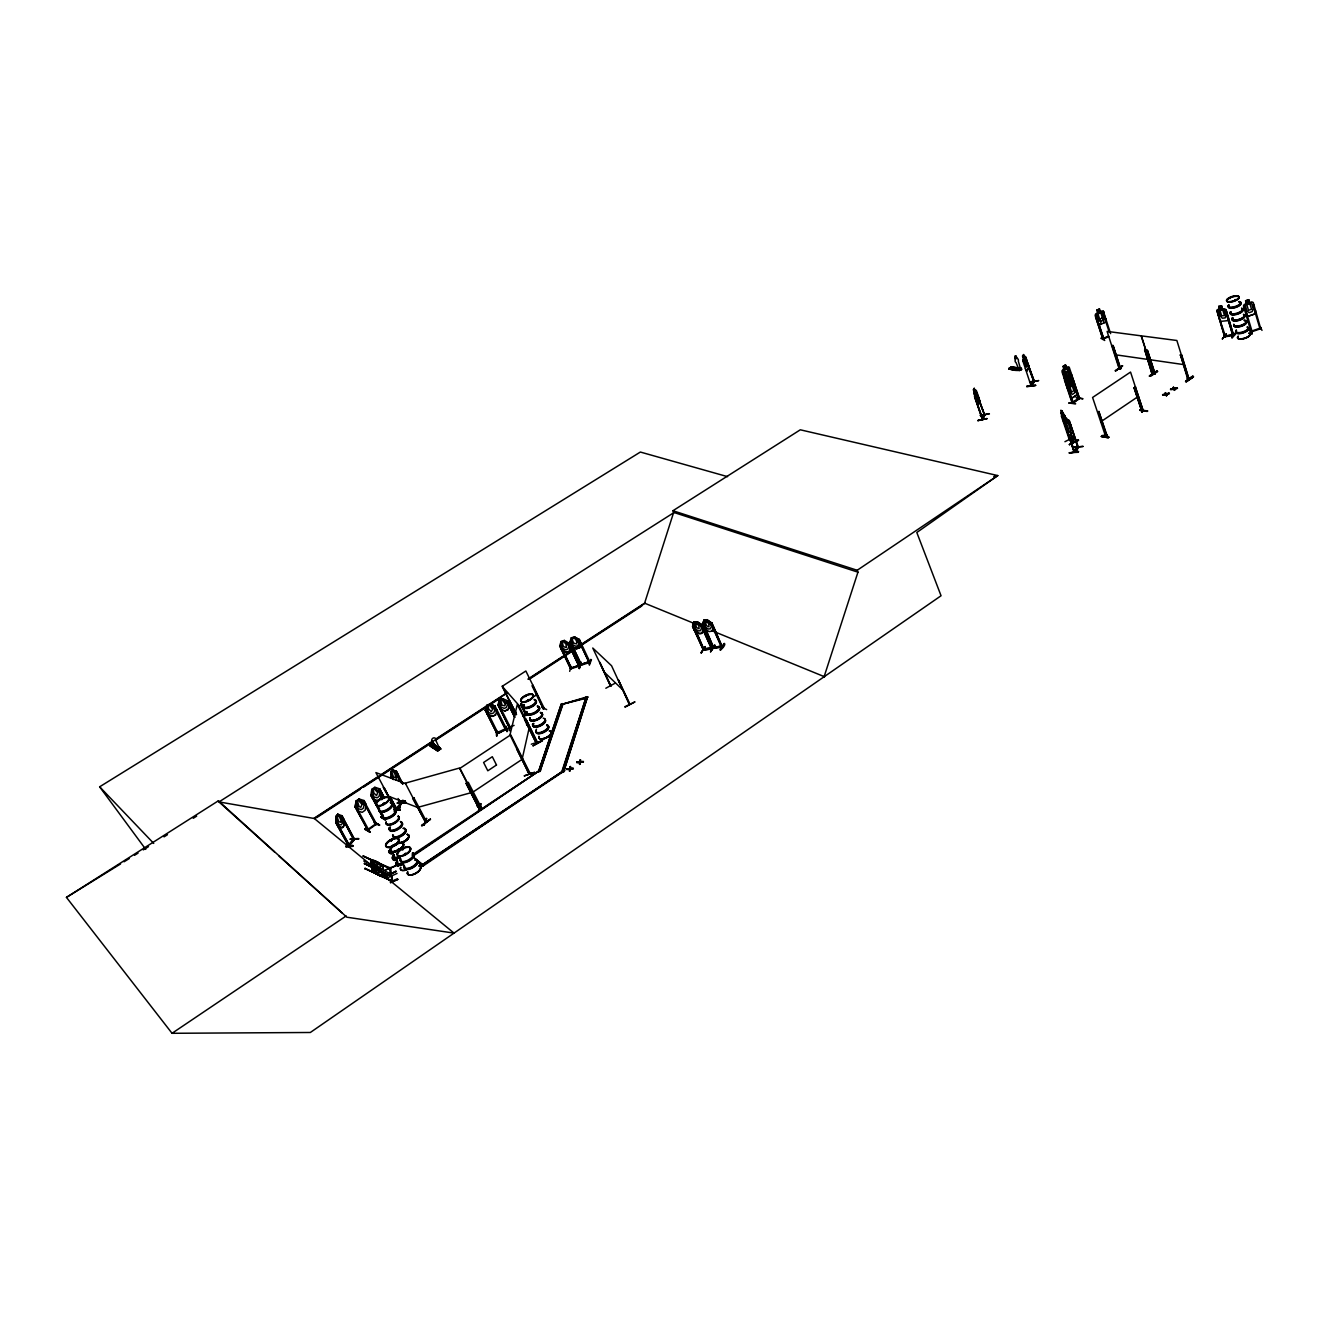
<?xml version="1.0" encoding="UTF-8"?>
<svg xmlns="http://www.w3.org/2000/svg" width="1329" height="1329" viewBox="0 0 1329 1329"><rect width="100%" height="100%" fill="white"/><g stroke="black" fill="none" stroke-linecap="round" stroke-linejoin="round"><path stroke-width="1.5" d="M1018.911 369.445L1016.054 362.551A2.11 1.645 -77.8 0 1 1015.439 359.461L1015.206 356.056M1021.486 369.346C997.896 364.777 1018.247 370.741 1021.403 367.95L1019.277 368.133M1020.24 368.316L1019.343 368.05L1020.406 368.648M1020.655 368.731L1018.346 370.21L1018.014 369.263L1020.24 368.05M396.939 775.239L395.743 780.339M1075.443 403.418L1068.666 402.986L1075.61 403.883M498.774 704.304L510.569 727.777L509.489 728.242M1103.535 311.368L1105.894 322L1099.332 325.04L1097.604 322.714M1106.01 318.777L1105.844 321.983M506.864 701.23L514.755 717.195M1068.483 378.3L1069.812 374.628L1069.43 378.898L1072.138 381.29L1069.131 379.861L1068.034 384.015L1068.45 379.562L1065.858 377.37L1068.848 375.193L1070.642 380.559L1068.433 382.038L1066.622 376.655L1068.483 378.051M1072.918 441.328L1073.766 441.311L1069.945 439.201M1073.217 442.092L1070.759 434.749M1069.363 439.666L1073.716 442.407L1070.526 433.154M1069.895 438.919L1069.496 439.085M438.454 747.928L438.587 749.755L438.387 748.31M480.766 806.404L480.616 805.906M1228.361 317.531L1228.146 320.605L1221.019 321.352L1219.225 318.545M579.893 762.132L576.703 762.281L579.893 762.132L580.441 759.756L580.524 762.049L583.414 761.816L580.275 761.55L580.441 759.756M579.643 761.633L579.743 760.221M576.703 762.281L579.544 762.065L579.627 764.391L580.175 761.982L583.182 761.318M580.308 763.926L580.175 761.982M570.374 766.534L570.207 768.345L573.347 768.627L570.457 768.843L570.374 766.534L569.825 768.926L566.619 769.076L569.709 769.375L569.526 771.202L570.091 768.777L570.224 770.737M1100.811 338.247L1104.748 340.49M1245.821 313.843L1247.682 316.418L1255.324 313.777L1255.573 310.471M579.627 764.391L579.544 762.065M569.526 771.202L569.46 768.86L566.619 769.076M1020.855 369.229L1020.174 368.083M977.878 420.595L987.032 418.569L977.878 420.662M977.961 420.429L987.082 418.602M1226.318 333.861L1222.248 339.045L1226.002 334.36M391.49 876.193L364.379 863.501L392.121 876.326L378.998 870.694M391.54 875.612L391.606 875.047M392.155 880.546L391.673 875.861M392.537 881.061L364.993 868.518L392.587 881.559L391.989 880.064L392.105 881.775L391.307 876.027M390.028 872.804L390.527 873.618M390.56 873.103L391.141 873.817M390.477 868.319L390.128 869.116L390.078 867.538M389.829 868.485L390.61 874.166L390.444 868.169L363.083 856.009L372.186 860.677M343.729 819.445L343.929 825.459C343.38 831.157 332.001 823.116 342.068 827.801L344.028 825.442L343.895 819.395L341.835 815.641L354.295 839.28L348.68 846.158L335.705 822.568L336.569 821.588M1252.001 333.729L1249.858 329.957L1251.586 333.944M355.906 806.088L355.026 806.819L356.072 806.072M363.382 801.138L363.199 801.321M629.281 704.204L611.573 665.763L592.751 648.02L610.891 686.329L610.858 685.216M630.012 704.254L618.434 679.999L629.581 704.536M355.109 806.985L356.022 801.088L359.079 798.945L364.163 800.606M357.152 810.74L362.169 812.368L365.209 810.208L366.123 804.327L364.096 800.573M384.53 798.031L379.795 788.878L374.811 787.233L371.788 789.36L370.824 795.207L371.854 794.36M370.99 795.207L372.834 798.962L377.868 800.623A7.26 3.073 -28.5 0 1 388.766 797.898A7.26 3.073 -28.5 0 1 380.26 805.391A7.26 3.073 -28.5 0 1 378.017 800.556L380.875 798.48L381.672 792.665M377.868 800.49L380.775 798.413L381.855 792.649M610.46 685.997L599.828 662.739M1241.984 318.611L1240.904 319.409M1078.068 447.574C1076.59 444.235 1079.746 450.93 1074.181 452.358L1060.907 412.455L1074.314 451.81M1235.438 299.64L1234.674 300.038L1235.389 299.523M1235.555 300.321L1236.385 300.022M402.936 801.354L402.537 800.39M400.428 803.115C405.212 800.208 394.331 813.88 396.524 808.381M400.876 803.962L401.292 802.434M1230.089 298.543L1229.956 297.879M524.34 775.82L534.707 772.282L524.357 775.903M529.44 772.83C528.593 772.946 529.474 771.7 529.806 773.843L517.496 749.207M536.168 742.828L524.473 719.072L536.052 742.928M536.584 742.662L517.313 704.486L509.987 734.887L529.042 774.026L530.221 773.528L529.44 774.076M529.69 772.714L529.075 772.514M535.753 741.964L536.551 742.728M531.318 744.207L541.352 740.951M1026.819 386.756L1035.69 385.36L1026.702 386.39M1101.259 436.51L1108.353 437.723C1110.878 436.394 1101.326 433.802 1101.276 436.527L1108.303 437.756M1101.924 435.945L1109.1 437.291M354.178 839.862L353.879 838.416M353.331 839.048L353.747 839.014M522.114 759.258L529.075 728.425M537.78 743.044L526.068 719.305M528.876 699.669L529.058 699.835M529.008 700.067L528.41 700.699M528.261 699.569L529.274 700.117M527.696 700.449L528.61 700.067M528.909 700.433L527.596 700.25L528.444 700.167M525.254 696.512L526.334 696.147M526.616 714.504L521.267 703.838M392.62 881.492L364.993 868.518M525.885 715.135L520.652 704.436M389.596 867.754L390.178 869.116L390.012 867.438M390.095 867.97L390.543 868.95M1031.553 384.961L1031.437 386.041L1034.411 381.573L1025.108 356.504M1072.636 403.252L1062.021 371.904L1062.419 370.359L1068.034 366.721L1069.214 367.186L1079.58 398.584L1072.669 403.252M1066.772 385.975L1062.419 370.359M1067.386 388.384L1069.396 385.775L1068.649 387.57L1070.46 392.902L1072.403 394.414L1074.613 392.935L1075.028 389.862L1073.234 384.53L1071.722 384.363L1070.692 381.473M486.165 709.703L485.417 710.301L486.813 705.3L488.407 712.46L491.664 713.739L493.823 712.826L494.853 709.736L490.052 703.822L486.713 705.284L485.268 710.384L496.963 733.575M498.641 704.37L499.339 699.868L501 707.111L504.272 708.39L506.432 707.477L507.479 704.37L502.678 698.622L499.339 699.918L497.893 705.018L509.688 728.209L498.01 704.785L498.94 704.337M495.601 714.985L492.262 716.265L487.128 714.088L492.262 716.381L495.584 714.919L497.046 709.885M437.656 750.968L430.031 746.117L433.387 743.924M438.337 750.353L430.712 745.386M440.547 749.091C436.577 747.313 430.812 741.516 430.629 745.752M432.44 744.556C434.367 747.446 445.979 751.599 437.573 746.765M440.497 749.091L439.318 747.23L437.042 749.772L437.806 750.27L437.391 749.49M580.707 665.364L590.126 662.34L589.196 662.872L578.314 639.581M588.813 661.809L589.744 661.51L580.491 664.483M589.196 664.6L590.824 659.383M589.411 665.065L591.455 659.649M406.126 853.916L404.714 854.065M570.739 642.206L581.537 665.148L570.506 641.94M403.534 849.214L402.438 849.713L402.886 848.782M403.401 848.949L402.654 849.746L403.285 848.949M580.092 665.862L578.995 666.377L568.131 643.17M579.594 665.081L571.37 667.955L579.461 665.331M579.394 668.504L580.723 662.905M579.278 668.603L581.288 662.174L579.145 668.138M569.958 642.389L570.872 641.957L570.008 642.206L580.773 665.364L581.67 664.865M581.288 664.251L580.391 664.301L581.321 664.002M581.521 664.251L589.744 661.51M398.467 849.231L397.205 850.543L398.401 849.68A7.376 3.289 -28.9 0 0 396.889 850.726M398.351 849.497L397.155 850.128L398.268 850.195M397.936 849.48L399.049 849.43M395.942 845.244L396.54 844.795M395.859 844.629L395.577 845.543M579.627 647.854L580.972 643.186L579.627 647.854L576.404 648.801L571.62 645.994M1115.097 370.758L1122.473 365.741M394.264 845.178L393.201 845.992M578.397 639.864L579.378 639.531L578.198 639.614L589.378 662.59M570.938 666.244L569.692 671.344M576.404 648.801L579.544 647.705M570.291 668.055L571.32 667.54L570.307 667.822M1008.794 368.93L1011.136 366.92C1031.769 368.665 1017.383 372.818 1008.927 368.714M1008.844 368.399C1039.843 371.073 999.358 370.575 1011.452 367.203M1019.393 370.708L1018.014 369.263M1019.875 370.11L1009.11 368.748M1122.556 366.123L1115.563 370.841M391.407 840.958L391.44 840.061M391.673 840.327L391.258 840.991M580.79 665.314L569.809 642.405L571.254 637.787L572.749 644.731L575.872 646.276L577.949 645.661L578.979 642.871L574.477 636.824L579.361 639.598L580.956 643.253M1064.23 378.25L1066.257 375.675L1065.443 377.453L1067.253 382.818L1069.214 384.33L1071.423 382.868L1071.822 379.778L1066.772 368.847L1064.546 370.309L1066.373 375.708M569.111 643.236L568.098 643.219M566.287 652.373L569.51 651.36L566.287 652.373L561.403 649.682M383.716 818.598L370.791 795.074L383.45 818.531L384.496 818.016M578.497 646.176L644.598 603.167L673.67 512.396L672.939 510.735L800.307 429.799L997.78 475.583L916.811 532.48L941.048 595.757L454.036 933.108L346.852 917.209L218.355 800.822L66.45 897.391L172.039 1033.297L310.338 1032.483L454.136 933.041M1069.313 452.724L1078.434 452.275M563.479 641.359L566.004 644.166L566.387 647.505L563.662 646.708L562.898 645.097L562.433 641.674L563.496 641.309M569.177 643.003L579.843 666.178L569.111 643.186L564.327 640.412L568.845 646.442L567.815 649.216L565.739 649.848L562.632 648.303L561.203 641.458M561.486 649.615L566.304 652.207M560.389 645.512L571.586 668.603L560.738 645.529L559.791 646.027L560.473 645.462M563.579 771.983L587.601 696.695L586.155 697.094L561.768 771.817L563.579 771.983L587.601 696.695M824.146 676.594L857.953 572.168L857.188 570.274L672.939 510.735M562.051 772.382L586.155 697.094M367.668 829.545L368.881 829.794L367.934 830.509L355.208 806.902L356.172 801.188L359.129 798.962L364.113 804.56L363.382 808.165L361.422 809.56L358.232 808.73L356.022 801.088M382.586 804.327L383.167 803.447M382.818 803.879L383.599 803.43M383.018 804.46L384.397 803.248L383.4 804.344M381.573 799.659L382.071 799.46M694.369 629.996L699.054 633.418C703.838 636.292 705.118 621.922 702.044 632.953L699.004 633.484L694.236 630.112L692.559 626.308L694.004 622.005L695.449 628.966L698.489 630.943L700.516 630.66L701.529 628.119L700.267 625.261L697.094 621.723L693.971 622.072L697.094 621.723L701.961 624.78L697.094 621.723M703.855 649.117L704.005 650.08L693.721 625.942L692.741 626.258L694.103 622.088M587.185 696.811L587.235 697.991L562.134 704.287L587.185 696.811L587.235 697.991M722.295 647.123L711.763 623.085L707.028 619.812L703.971 620.228L702.576 624.414L713.141 648.336L722.378 647.073L711.912 622.869L710.965 623.002L721.713 646.907M1156.845 371.289L1149.901 375.742M516.333 714.254L502.462 686.163L525.852 670.995L544.358 708.573L543.112 708.573M400.162 809.145L395.078 809.56M400.095 809.959L395.029 810.308M398.584 802.051L405.362 801.537M398.634 801.304L405.378 800.756M398.8 801.719L403.966 801.287M713.44 626.839L712.062 631.159L708.905 631.591L704.27 628.102M538.461 771.817L561.336 703.955L563.031 704.104L539.956 771.418L538.461 771.817L561.336 703.955M539.956 771.418L562.765 703.556M352.65 846.274L345.922 846.789M352.717 845.477L345.955 845.925M562.4 704.852L562.35 703.672M478.075 807.035L479.138 806.221M478.49 807.683L466.147 783.163L467.06 782.914L466.064 783.396L478.59 807.667L479.536 807.351L459.435 768.046L405.312 783.163L425.861 822.535L413.07 797.865M478.158 806.753L479.038 806.254M478.44 810.441L481.231 803.829M480.533 803.563L478.988 810.275M479.271 806.254L480.367 805.739M425.396 821.671L426.725 821.538L425.297 820.923M426.559 818.265L423.768 825.342L426.277 818.913M424.184 825.126L426.692 818.647M413.884 797.832L426.609 821.804M1031.071 386.058L1034.361 381.556M426.094 822.286L426.543 821.804M1074.297 451.013L1073.516 451.511L1077.669 447.076M1074.679 451.81L1066.356 427.672M395.942 810.075L401.508 803.231M395.809 810.79L383.3 787.217L396.69 810.69L395.76 810.756L400.129 807.351L394.198 811.487L399.863 806.886M1014.858 368.382L1013.794 368.731M989.125 413.635L980.088 415.479L989.424 413.851M1143.355 411.093L1135.331 386.872L1134.069 387.719L1141.976 412.007L1143.239 410.113L1141.478 411.026M1142.292 411.824L1141.445 411.093L1142.624 410.229M1141.893 411.84L1143.189 410.943L1130.547 372.07L1092.588 397.471L1105.695 436.66L1107.256 435.63L1106.725 434.666M982.43 418.452L984.158 414.964M984.473 414.897L982.546 418.552M984.606 415.063L982.347 419.549L974.489 396.474L982.696 419.482L984.922 414.997M976.499 392.537L984.723 415.462L975.735 390.211L973.908 393.683M1106.808 434.849L1105.446 436.626L1107.057 434.965M1260.772 328.861C1261.454 326.269 1257.849 329.559 1260.789 328.878L1253.247 302.514L1251.785 301.866L1244.21 304.491L1243.495 305.952L1251.104 332.2L1251.868 330.838M977.994 404.88L979.805 401.408L979.074 398.135L979.672 401.458L977.994 404.88L976.682 402.521M976.749 398.8L977.446 397.437M974.871 393.583L975.636 392.304M974.14 388.367L973.443 389.862L978.543 403.817M974.24 388.483L973.376 389.829M974.29 389.198L974.157 391.008L974.622 390.128M975.768 390.178L975.154 391.307L984.772 415.396M1217.646 309.607L1216.982 310.753L1224.64 336.752M354.577 839.38L341.752 815.641L337.749 814.195L335.772 816.538L335.905 822.618L348.912 846.224L349.012 844.729M1102.738 338.579L1103.635 338.397M353.381 839.43L348.231 845.244M349.577 845.477L336.436 821.588M391.64 876.608L391.108 875.678M363.697 860.959L391.025 873.967L390.444 868.169M373.532 868.186L364.611 863.7M365.026 869.033L365.193 868.202M391.175 873.136L390.493 872.472M399.132 849.663L398.6 850.211A7.492 3.339 -28.9 0 0 397.055 851.092M393.052 845.759L394.53 844.795L392.769 845.593M1029.659 381.838L1038.746 380.576L1029.825 382.187M713.839 647.539L722.129 645.96L713.972 647.339M724.272 643.502C713.208 657.157 727.544 645.263 724.189 643.469M1034.394 381.639L1025.091 356.388L1022.815 359.843M1033.53 381.523L1031.204 385.211L1033.846 381.473M1061.904 413.153L1063.416 419.233L1066.24 422.855L1066.14 420.928M714.304 645.313L710.55 651.808L714.603 645.728M710.55 651.808L715.002 645.146M711.115 648.22C693.173 652.655 714.52 644.615 711.596 649.05L700.798 624.879L701.961 624.78L712.593 648.702L703.456 649.898L692.675 626.324M701.297 653.021L705.051 646.542L701.081 652.522M721.497 647.24L710.683 622.952L711.912 622.869M1031.121 386.091L1022.948 361.206M1026.32 359.528L1034.045 382.054L1023.496 354.677M382.918 803.663L382.835 804.593M383.799 804.361L384.48 803.347M703.157 623.999L713.872 648.253L703.622 624.032L702.576 624.414L703.921 620.078L707.078 619.746L711.829 623.085M705.184 620.593L708.689 623.567L709.038 626.873L706.38 625.677L705.234 620.527M707.078 619.63L711.464 626.225L710.434 628.767L708.39 629.049L705.35 627.072L704.021 620.178M1028.364 364.312L1028.962 367.568L1026.636 371.007L1029.061 367.552L1025.789 356.853M700.981 625.112L711.696 648.768M1026.636 370.874L1029.061 367.552M509.456 728.076L510.569 727.777M505.369 729.289L493.989 706.38L505.834 729.588M692.559 626.308L703.373 650.163L712.46 648.901L701.928 624.946M695.266 622.504L698.755 625.477L699.12 628.767L696.462 627.57L695.316 622.437M704.237 649.997L693.721 625.942M496.913 733.409C500.219 734.289 506.748 726.365 506.748 729.422L495.069 706.064L493.989 706.347M1023.895 356.305L1023.297 357.169L1023.579 355.375M1022.566 356.039L1023.596 354.527L1024.543 357.451M365.093 828.715L370.093 831.738M384.247 819.113L380.692 816.92L383.948 818.714M369.728 832.17L365.126 828.631M1097.771 313.046L1096.691 314.624L1098.369 319.791L1100.478 321.352L1103.07 320.139L1103.751 317.282L1102.073 312.099L1100.429 311.7M395.843 810.756L384.53 788.23M433.918 746.765L434.965 746.533M1078.567 399.032L1070.825 375.725L1078.683 398.933M1078.4 398.085L1078.633 398.168M370.791 860.312L370.924 862.172L375.077 865.295L378.2 866.973L380.576 867.04L380.493 865.794C379.33 863.983 369.744 857.055 370.857 862.255L379.297 868.501M370.741 862.239L375.044 866.358M371.306 861.325C381.207 863.418 378.798 869.216 371.372 861.225M379.214 868.601L383.184 868.734C382.569 863.734 375.542 860.029 370.608 860.312L374.712 860.561M384.463 874.432C385.144 880.546 373.349 872.439 372.087 869.781C371.173 864.431 380.659 871.575 381.905 873.352L382.004 874.598L379.612 874.548L372.27 869.714C372.27 864.199 385.842 872.14 384.613 876.309M372.27 869.714L372.02 867.737M378.748 862.936L383.068 866.99M384.496 874.548L376.074 868.07M336.586 821.953L335.705 822.568M376.423 873.95L380.659 876.01M383.117 868.834L379.18 868.518M432.423 744.589L435.978 746.184M430.048 745.552L437.64 751.001L440.912 748.842L437.606 746.898M482.178 808.746L477.427 805.607M477.294 805.59L482.045 808.663M1073.749 447.192L1083.019 446.411M1077.354 447.092L1073.882 451.495M1073.898 452.342L1078.301 447.175M1231.883 337.549L1235.688 332.881M1231.95 337.583L1235.638 332.848L1232.133 337.965M1232.548 335.024C1245.406 332.782 1211.051 338.28 1232.88 334.808M1232.963 335.888L1225.953 312.016L1232.947 335.905L1233.827 335.772L1226.019 309.657L1224.59 308.793L1217.53 309.574L1216.882 310.72L1224.74 336.752L1225.737 336.453L1224.69 335.639M516.233 714.653L502.08 686.246L518.559 704.918L537.464 743.293L525.769 718.972M1226.418 334.194L1222.614 338.496M1224.391 335.905L1225.72 336.436M400.112 810.009L395.245 810.059M406.176 802.517L397.188 803.065L406.126 802.483M398.6 802.068L398.65 801.204M400.577 803.364L395.992 809.012L396.491 809.81M400.876 803.347L395.876 809.095M403.817 800.673L403.019 800.357L403.418 801.204M1069.396 423.536L1070.111 423.037L1078.018 447.591M1078.351 447.208L1069.247 420.595L1072.503 432.141L1069.214 436.161L1072.437 432.091M1226.667 312.082L1225.82 312.165M352.733 845.46L352.683 846.34L345.922 846.689M358.714 838.964L350.025 839.048L358.448 838.483M1070.26 432.207L1073.732 441.959M1217.713 312.93L1225.504 336.636M353.68 839.413L348.929 844.845M354.677 839.28L349.078 846.075M1065.177 424.184L1068.4 420.147L1069.363 420.579M1065.144 419.997L1066.572 418.236L1068.616 421.526L1070.509 427.107L1070.626 430.347L1069.33 431.942L1065.908 424.831L1063.549 414.947L1062.236 414.133L1065.426 420.479M1065.659 420.197L1066.506 419.183L1065.991 421.193M1225.969 309.707L1233.594 335.838M401.192 782.781L395.477 771.999L396.407 771.252L398.384 774.973L398.351 780.854M1219.623 309.292L1218.759 306.368L1219.723 309.424L1218.494 310.571L1220.138 316.036L1222.348 318.196L1225.172 317.897L1226.002 315.405L1224.358 309.923L1222.547 309.125L1221.783 306.019L1218.71 306.418M353.713 840.028L341.403 815.79M375.742 824.661L376.805 824.146L375.227 823.814L376.173 823.199M384.48 818.083L383.433 818.564L383.649 817.202M337.848 814.179L335.855 816.587L337.034 821.422L338.579 824.246L341.088 824.944L342.35 823.432L342.384 819.711L337.749 814.195M376.639 824.046L367.867 830.26M982.762 419.416L982.33 418.22M480.433 805.739L479.653 806.238M1014.791 368.233L1013.877 368.332M509.057 727.395L514.074 725.401M509.14 727.196L510.137 726.78M497.893 733.176L497.561 732.08M405.843 854.281L404.78 854.68M494.305 706.596L495.069 706.064M391.175 840.476L392.005 840.327L391.108 840.194M389.846 796.652L396.873 809.328L390.145 796.619M391.307 776.933L390.892 777.864L390.743 771.966L392.62 769.724L395.461 772.448M479.038 806.504L479.42 807.384M1251.204 332.15L1252.2 331.818L1245.024 307.913L1244.193 308.328M570.656 668.686L571.52 668.404M1074.231 451.877L1066.041 427.689M496.381 730.684L496.631 736.116L496.664 731.1M497.046 735.801L496.415 730.618M508.907 725.335L509.755 730.551M509.206 730.734L509.19 725.784M401.308 803.862L398.085 798.496M391.573 880.33L392.537 881.609L391.922 875.695M367.402 829.396L368.249 828.847M1073.118 402.92L1065.077 379.562L1073.118 402.92L1072.952 402.006M1079.513 398.6L1071.689 375.326L1070.825 375.725M1078.583 398.467L1071.955 402.405L1073.035 402.205M480.018 807.185L467.492 783.063L468.356 782.482L480.816 806.62L478.506 807.633M543.794 707.825L543.046 708.324M1249.875 330.423L1252.117 333.828M589.561 661.792L590.159 662.54L579.311 639.432M392.836 845.194L393.849 844.663M538.311 719.105L537.365 719.604M1102.754 339.327L1108.735 336.669M1105.662 436.41L1107.107 435.696L1098.817 411.442L1106.692 435.746M421.526 825.309L430.563 819.179L422.041 825.857M421.725 825.758L430.28 819.046M530.171 773.578L510.751 734.821L459.95 768.345L479.885 807.235L480.782 806.686M412.621 798.364L425.745 822.535M392.022 876.492L391.474 874.98M721.099 646.127L721.481 647.007M722.461 646.824L713.274 648.054L713.856 647.057M702.975 649.05L703.822 648.917M374.379 822.618L379.612 825.043L374.795 822.418M368.382 829.097L375.31 824.146M379.695 788.994L378.715 789.476L383.732 798.596M374.147 788.579L373.167 789.26L373.931 793.131L376.539 795.556L377.735 792.715L374.08 788.546M1187.545 379.064L1187.262 378.2L1189.023 378.217M1187.744 379.164L1180.468 354.893L1188.143 378.881M1187.478 378.283L1189.305 379.114L1187.927 378.915M1185.534 381.19C1202.546 370.974 1185.468 378.931 1186.365 381.772L1193.492 376.838L1186.332 381.722M1185.618 381.656L1193.492 376.871L1192.578 376.257M1192.91 376.722L1185.667 381.556M1144.535 350.108L1147.425 350.308L1155.051 373.914L1152.044 373.665L1144.784 349.942L1151.911 373.682L1152.077 372.602L1154.785 373.017M1152.941 372.984L1153.937 373.682M1156.994 371.372L1149.236 376.074L1150.681 376.29L1157.709 371.472L1156.313 371.223M1156.944 370.941L1149.718 375.725M1154.785 373.05L1153.074 373.034M1187.677 379.081L1189.056 379.297L1181.697 355.059L1180.218 355.059M1155.051 373.914L1147.425 350.308M1166.812 394.929L1166.413 395.809L1166.247 394.032L1169.287 393.234L1166.413 394.53L1165.516 392.636M1170.533 389.231L1173.607 388.716L1174.421 390.344L1174.255 388.583L1177.444 388.284L1174.421 389.081L1173.507 387.204L1173.673 388.932L1170.533 389.231L1173.756 389.214L1170.699 389.729M1143.372 411.06L1142.126 411.907L1134.069 387.719M1146.811 411.026L1139.833 410.345M1146.977 411.525L1147.741 410.993L1139.75 409.814M1162.543 394.663L1165.516 393.882L1162.692 395.162L1165.599 394.165L1166.413 395.809M1162.692 395.162L1165.666 394.381L1164.968 393.019M1173.125 388.068L1173.507 387.204M1122.54 365.741L1115.745 370.924M1145.714 350.275L1153.805 373.698M1120.746 368.665L1118.835 367.851L1119.649 368.498L1111.958 345.39L1113.087 345.54L1120.746 368.698L1119.682 368.482M527.679 771.966L533.128 774.574L528.161 771.584M1082.836 398.949L1076.025 397.487L1082.67 398.6M857.188 570.274L997.78 475.583L993.743 476.53M172.039 1033.297L346.155 915.963M566.868 769.574L573.098 768.112M570.623 767.049L569.692 767.016M1099.066 411.475L1097.771 412.339M1134.318 387.769L1135.581 386.905M570.34 769.292L573.347 768.627M580.424 762.481L583.414 761.816M1100.711 421.841L1138.405 396.374M1079.347 398.501L1072.204 403.285L1064.429 379.994L1065.31 379.596M413.352 857.139L423.303 865.079L422.539 866.392L421.658 865.229L564.526 770.072L422.639 866.325L419.698 864.116M423.685 864.647L564.808 770.654M421.658 865.229L564.526 770.072M1113.087 345.54L1120.497 368.864M411.973 855.029L540.322 770.056L414.665 854.962M412.605 855.56L540.322 770.056M423.303 865.079L422.24 865.81L416.558 861.258M467.658 783.163L468.356 782.482M529.341 774.142L517.214 750.071L518.061 749.506M1071.623 398.251L1077.038 394.647M1071.772 384.214L1073.3 383.184L1067.785 386.855M1073.932 381.257L1074.164 384.596L1068.549 388.284L1066.838 385.892M472.343 792.499L522.746 758.925M541.916 707.244L546.651 709.603M543.611 709.071L532.796 685.249M1064.695 379.645L1066.39 382.021L1071.872 378.267L1071.805 374.928M1066.39 382.021L1071.955 378.333M1065.293 372.784C1068.765 369.097 1067.503 375.326 1071.357 373.565M1064.728 376.688L1070.244 373.034M543.411 709.171L532.015 685.764L532.962 685.332M1063.067 366.405L1065.476 364.993L1066.439 367.884L1067.951 368.067L1069.762 373.449L1069.363 376.539L1067.137 378.001L1065.177 376.489L1063.067 366.405L1065.526 364.844L1066.489 367.734M519.008 706.363L522.33 704.187M533.926 696.579L537.248 694.402M435.762 745.602L432.855 747.496L435.663 745.403L436.527 746.101L433.619 747.994L436.527 746.101M437.822 748.028L438.62 747.513L439.484 749.174L438.52 749.722M439.085 747.38L440.098 747.729M378.416 776.385L314.043 818.282L375.177 868.435M381.905 774.126L432.357 741.3M435.829 739.024L486.281 706.197M489.77 703.921L507.163 692.608M528.045 679.019L562.832 656.376M566.32 654.117L575.008 648.452M507.495 692.791L314.325 818.514L218.986 801.919L218.355 800.822M528.377 679.202L644.98 603.316M316.551 817.717L360.026 789.409M363.515 787.15L433.088 741.848M436.577 739.572L488.756 705.599M492.245 703.34L500.933 697.675M530.504 678.421L572.267 651.243M580.956 645.578L641.841 605.941M433.819 744.34C425.479 748.476 436.527 744.356 432.955 743.659M434.218 744.473L431.41 746.566L434.982 744.971M701.18 652.954L704.752 647.107M1021.486 368.831L1019.26 369.329M164.048 836.871L167.471 834.695M193.237 818.299L196.675 816.122M674.052 512.529L218.986 801.919L274.455 851.922M368.482 829.811L368.548 829.196M145.758 849.381L99.642 786.801L640.362 452.043L727.578 476.662M66.45 897.391L120.574 863.933M124.062 861.773L129.295 858.534M134.528 855.295L138.033 853.135M143.266 849.895L148.499 846.656M405.312 854.065L404.332 854.298L405.71 853.434M405.611 854.464L404.132 854.547L405.378 853.334M703.191 649.001L703.755 649.133M711.995 648.087L712.377 648.951M529.008 773.212L529.025 774.076M376.423 824.179L375.941 823.299M1103.402 338.264L1108.536 336.087M1078.949 397.72L1079.231 398.567M1251.22 331.984L1260.856 328.645M542.382 740.469L532.846 745.901L542.581 740.718M624.896 706.712L634.764 701.961M625.112 707.128L634.764 701.994M615.211 683.156L605.825 688.239M509.954 727.046L510.419 727.661M1064.928 441.71L1073.799 437.175M1078.284 439.65L1069.563 444.717M1069.313 444.567L1078.65 440.231L1069.363 444.534M1061.256 415.811L1069.363 439.783M1065.094 418.153L1066.356 421.841M1061.805 413.203C1059.263 404.332 1066.855 420.446 1066.755 422.074M1064.994 415.827L1067.054 422.24L1064.18 414.482L1060.808 412.505M1063.383 421.177L1064.961 424.366M400.959 802.483L401.723 803.347M354.079 839.945L341.055 816.122M1103.585 311.351L1102.19 310.836L1095.711 313.86L1095.146 315.272L1103.004 339.393L1095.528 316.917L1096.292 316.551L1103.818 338.978L1096.292 316.551M1103.037 313.362L1103.934 313.079L1103.037 313.362L1109.25 332.117M1095.661 316.983L1096.425 316.618M1101.392 324.126L1096.707 310.205L1099.532 308.926L1104.034 322.881M1099.465 309.059L1096.707 310.205M1098.07 313.976L1100.678 312.764M1099.764 319.143L1102.356 317.93M1015.123 356.039L1016.037 356.089M383.416 803.53L384.513 803.314M395.56 865.727L384.729 870.279L395.593 866.026M395.909 871.176L385.576 876.775L395.926 871.259M396.108 871.591L385.476 876.359M386.44 878.336L397.055 873.419M390.311 882.057L397.421 878.768L397.72 879.582M390.527 882.506L397.67 879.3M390.576 882.788L397.687 879.516M1250.988 331.286L1260.523 327.997M434.633 746.748L433.802 746.798M350.308 839.396L358.697 838.798M489.205 704.935L488.125 705.383L488.64 708.988L491.232 711.613L492.694 709.254L489.188 704.885M485.401 710.367L486.348 709.719L497.893 732.943M514.772 717.361L506.598 701.014L507.678 700.699L514.772 715.185M506.764 701.313L507.678 700.699M497.378 732.163L496.548 732.744M497.711 732.345L506.1 728.475M506.648 729.471L497.029 733.525L485.401 710.135M507.013 731.731L506.283 726.465L506.781 731.249M397.238 803.065L405.627 802.4M1077.935 447.64L1069.779 423.071M425.861 821.721L426.709 821.521M1140.564 409.781L1147.077 411.359M396.291 810.923L375.908 772.598L405.677 783.645M1260.091 329.11L1252.931 305.155L1253.828 304.839M1246.452 303.76L1245.555 300.769L1248.845 299.673L1249.625 302.779L1251.536 303.195L1253.147 308.693L1252.217 311.617L1249.177 312.664L1246.851 310.87L1245.24 305.371L1246.585 303.826L1245.688 300.836L1248.762 299.822M1260.357 326.801L1262.002 330.406M1247.682 316.418L1255.324 313.777M405.129 853.633L406.176 853.75M610.825 685.781L599.844 662.257M571.237 637.854L574.477 636.824M564.327 640.412L561.087 641.425L559.659 646.027L570.689 668.886L579.992 665.912M568.197 643.518L569.111 643.186M1252.018 331.203L1252.134 331.702M412.987 798.081L413.983 797.616M561.602 704.503L563.031 704.104M586.421 697.642L587.867 697.243M562.134 704.287L587.451 697.36M418.054 807.301L471.961 792.449M538.179 771.252L539.674 770.837M561.768 771.817L563.297 771.401M1151.878 372.618L1153.173 372.801M374.778 822.402L379.612 825.043M713.49 647.389L712.759 647.472M532.663 774.774L527.513 771.468M367.983 830.442L355.026 806.819M523.028 715.284L528.577 714.105M523.194 715.666L528.726 714.504M523.194 715.766L528.809 714.587M523.078 715.982L528.626 714.919M974.373 392.62L977.546 401.026L977.828 396.707M570.722 668.836L559.891 645.794M1119.483 368.515L1120.596 368.648M1022.499 355.989L1026.503 367.153L1027.151 362.85M1174.171 388.301L1177.278 387.786M1177.444 388.284L1174.321 388.799L1173.673 387.703M1025.373 368.698L1026.736 370.99M1166.164 393.749L1169.287 393.234M1169.437 393.733L1166.33 394.248L1165.683 393.135M1035.69 385.36L1026.719 386.324M702.642 624.348L703.473 624.082M714.603 645.279L710.949 650.695M1218.843 306.501L1221.716 306.135M1224.757 336.735L1233.777 335.606M392.52 769.74L396.407 771.252L402.92 783.96M390.66 771.983L393.351 779.591M1065.061 419.947L1066.19 422.938M390.975 777.88L391.474 777M1073.566 447.391L1083.052 446.444M1078.5 451.495L1069.131 452.99L1078.484 451.578M576.952 762.78L579.793 762.564M395.245 809.959L400.328 809.56M346.138 846.324L352.999 845.958M713.191 648.303L702.775 624.148M1154.668 374.097L1154.22 373.2M1188.923 379.313L1176.863 340.49L1141.395 335.872L1153.422 373.931M371.954 867.837L376.107 868.153M1180.468 354.893L1181.697 355.059M1114.682 354.66L1148.671 359.544M1148.937 359.594L1184.388 364.694M1016.104 356.238L1016.984 358.465A2.11 1.645 -77.8 0 1 1018.313 361.156L1020.456 368.449M1014.758 357.468L1015.439 359.461M1016.901 358.465L1016.22 356.471M1074.397 383.632L1073.234 383.184M1077.055 391.324L1077.204 394.713L1071.656 398.401L1069.895 396.042M1020.057 369.678L1019.509 368.067M438.603 750.32L430.181 745.885M438.038 750.702L436.394 749.141L436.909 750.121L439.833 748.21L439.318 747.23M1119.051 367.884L1120.463 367.834M673.67 512.396L857.953 572.168M388.533 796.237L418.419 807.766M1073.234 383.3L1074.413 383.749M644.598 603.167L694.535 623.583M700.25 625.909L705.965 628.252M711.679 630.594L824.628 676.793M490.052 703.822L495.202 706.131M490.052 703.938L495.102 706.264M499.721 708.673L504.854 711.032L508.193 709.62L509.655 704.536L508.093 709.553L504.854 710.865M502.678 698.622L507.828 700.832M363.083 856.009L390.493 868.668L379.429 864M1119.101 368.681L1107.107 331.386L1141.129 335.838L1153.356 373.864L1152.741 373.017M379.762 789.011L384.363 797.932M374.811 787.366L379.795 792.848L379.064 796.436L377.12 797.815L373.964 796.985L371.788 789.36M1068.416 420.263L1069.33 420.678M374.628 860.66L378.848 862.787M509.505 700.449L516.549 714.47M385.377 820.342L380.725 816.886M374.296 822.767L379.147 825.425M574.444 636.99L579.261 639.648M370.226 831.804L365.276 829.047L370.077 831.838M364.91 829.379L369.744 832.07M540.604 770.621L539.591 769.607M1060.791 410.229L1062.137 411.342M1062.469 412.339L1061.29 410.827M1069.629 439.351L1074.065 442.225L1070.842 432.988M437.424 749.506L433.171 742.396A2.376 2.093 -55.7 0 1 431.775 739.688A2.376 2.093 -55.7 0 1 434.55 737.894A2.376 2.093 -55.7 0 1 435.929 740.585L435.995 740.635M432.473 744.223L440.314 749.224M476.912 805.872L481.663 809.012M415.097 858.85L422.207 864.531M383.184 874.997L454.036 933.108M279.073 856.092L342.234 913.04M603.848 671.71L622.836 689.95M372.17 869.681L376.456 873.901M99.642 786.801L153.732 843.417M513.659 709.686L516.217 712.626M526.483 724.421L530.337 728.84M1247.732 316.285L1243.595 305.903M1172.959 387.57L1173.507 388.433M1166.413 394.53L1166.962 395.427M1067.818 433.669L1069.33 436.161M336.237 821.937L349.195 845.526M355.773 806.155L368.748 829.961M363.83 800.606L376.672 824.312M363.016 801.022L375.957 824.811L363.033 801.171M371.522 794.41L379.546 809.045M381.489 812.667L383.433 816.272M399.331 800.274L401.192 803.962M976.782 402.504L977.978 404.747M395.976 771.418L402.621 783.994M395.677 771.7L401.474 782.764M520.951 703.905L526.234 715.068L520.968 704.37M568.031 643.219L579.178 666.377M435.929 740.585L439.384 748.227M976.383 390.643L979.074 398.135M974.24 388.35L979.29 402.405M982.729 419.432L973.991 393.6M1062.104 411.043L1063.117 414.017M1068.549 382.951L1069.513 385.825L1068.366 382.902L1070.809 381.34L1071.722 384.363M1070.842 383.184L1070.526 382.22L1069.43 384.131M1103.419 311.435L1110.612 333.629M1174.969 389.962L1174.421 390.344M506.233 726.481L506.864 731.266M364.578 863.185L364.412 864.016M335.955 816.587L336.071 822.568M394.397 810.341A7.226 3.107 -28.6 0 1 394.613 814.677A7.226 3.107 -28.6 0 1 386.407 818.996A7.226 3.107 -28.6 0 1 383.367 816.156M394.264 809.893A7.326 3.14 -28.6 0 1 394.48 814.278A7.326 3.14 -28.6 0 1 386.158 818.681A7.326 3.14 -28.6 0 1 383.068 815.79M398.335 816.239A7.226 3.123 -28.6 0 1 393.816 823.1A7.226 3.123 -28.6 0 1 386.008 822.751M398.218 816.006A7.226 3.123 -28.6 0 1 392.836 823.282A7.226 3.123 -28.6 0 1 386.224 821.488M391.656 803.563A7.326 3.123 -28.5 0 1 386.174 810.889A7.326 3.123 -28.5 0 1 379.479 809.128M393.799 809.211A7.226 3.107 -28.6 0 1 394.015 813.547A7.226 3.107 -28.6 0 1 385.809 817.883A7.226 3.107 -28.6 0 1 382.769 815.042M391.789 804.012A7.226 3.09 -28.5 0 1 387.221 810.806A7.226 3.09 -28.5 0 1 379.446 810.507M394.082 809.544A7.326 3.14 -28.6 0 1 394.298 813.946A7.326 3.14 -28.6 0 1 385.975 818.332A7.326 3.14 -28.6 0 1 382.885 815.441M390.51 802.882A7.326 3.123 -28.5 0 1 390.726 807.251A7.326 3.123 -28.5 0 1 382.37 811.654A7.326 3.123 -28.5 0 1 379.297 808.78M390.244 802.55A7.226 3.09 -28.5 0 1 390.444 806.869A7.226 3.09 -28.5 0 1 382.204 811.205A7.226 3.09 -28.5 0 1 379.18 808.381M404.481 829.213A7.193 3.156 -28.7 0 1 404.747 833.615A7.193 3.156 -28.7 0 1 396.574 837.934A7.193 3.156 -28.7 0 1 393.5 835.027M404.348 828.764A7.293 3.206 -28.7 0 1 401.607 835.625A7.293 3.206 -28.7 0 1 392.886 835.708M397.687 816.521A7.193 3.107 -28.6 0 1 394.946 823.232A7.193 3.107 -28.6 0 1 386.357 823.349M398.467 816.504A7.226 3.123 -28.6 0 1 393.949 823.349A7.226 3.123 -28.6 0 1 386.158 823M400.826 822.169A7.293 3.173 -28.7 0 1 400.693 826.987A7.293 3.173 -28.7 0 1 391.806 831.04A7.293 3.173 -28.7 0 1 390.427 826.92M403.9 828.117A7.193 3.156 -28.7 0 1 401.192 834.878A7.193 3.156 -28.7 0 1 392.587 834.944M400.959 822.618A7.193 3.14 -28.7 0 1 401.208 826.987A7.193 3.14 -28.7 0 1 393.019 831.306A7.193 3.14 -28.7 0 1 389.962 828.432M402.87 828.366A7.293 3.19 -28.7 0 1 405.295 831.721A7.293 3.19 -28.7 0 1 397.736 836.921A7.293 3.19 -28.7 0 1 392.703 835.376M400.644 821.82A7.293 3.173 -28.7 0 1 400.876 826.256A7.293 3.173 -28.7 0 1 392.587 830.642A7.293 3.173 -28.7 0 1 389.48 827.718M400.361 821.505A7.193 3.14 -28.7 0 1 400.61 825.874A7.193 3.14 -28.7 0 1 392.42 830.193A7.193 3.14 -28.7 0 1 389.364 827.319M407.222 834.363A7.16 3.156 -28.7 0 1 407.305 838.964A7.16 3.156 -28.7 0 1 398.866 843.118A7.143 3.156 -28.7 0 0 407.289 838.948A7.143 3.156 -28.7 0 0 407.206 834.363A7.127 3.156 -28.7 0 1 407.289 838.964A7.127 3.156 -28.7 0 1 398.883 843.101M407.322 834.496A7.193 3.173 -28.7 0 1 407.405 839.097A7.193 3.173 -28.7 0 1 398.933 843.284M403.734 864.431A7.359 3.306 -29 0 1 397.82 862.072M403.518 864.099A7.476 3.356 -29 0 1 397.504 861.707M406.657 869.864A7.376 3.339 -29 0 1 400.693 867.472M406.558 869.664A7.326 3.322 -29 0 1 400.644 867.289M399.879 857.355A7.492 3.339 -28.9 0 1 393.866 854.979M403.136 863.302A7.359 3.306 -29 0 1 396.873 862.023M400.095 857.687A7.376 3.289 -28.9 0 1 394.181 855.344M403.335 863.75A7.476 3.356 -29 0 1 397.321 861.358M399.697 857.006A7.492 3.339 -28.9 0 1 393.683 854.63M399.481 856.557A7.376 3.289 -28.9 0 1 393.567 854.215M397.404 860.312A7.326 3.273 -29 0 1 393.234 857.454M397.155 859.996A7.442 3.322 -29 0 1 392.587 858.185M398.733 865.943A7.343 3.306 -29 0 1 396.108 862.82M398.683 865.76A7.276 3.273 -29 0 1 396.075 862.671M391.955 853.517A7.442 3.306 -28.9 0 1 388.965 851.474M396.79 859.182A7.326 3.273 -29 0 1 392.62 856.341M392.221 853.833A7.326 3.256 -28.9 0 1 389.613 850.759M396.972 859.647A7.442 3.322 -29 0 1 392.736 856.756M399.946 849.43A7.442 3.306 -28.9 0 1 396.823 851.59M393.351 852.919A7.442 3.306 -28.9 0 1 388.782 851.141M399.664 849.032A7.343 3.256 -28.9 0 1 396.59 851.158M393.168 852.47A7.343 3.256 -28.9 0 1 388.649 850.71M417.057 860.743A7.426 3.356 -29 0 1 411.625 868.402A7.426 3.356 -29 0 1 404.747 866.375M414.748 860.262A7.426 3.356 -29 0 1 416.077 860.345M415.927 859.896A7.525 3.406 -29 0 1 416.243 864.614A7.525 3.406 -29 0 1 407.704 869.166A7.525 3.406 -29 0 1 404.448 865.993M407.654 871.791A7.426 3.389 -29 0 0 410.877 874.947A7.426 3.389 -29 0 0 419.316 870.445A7.426 3.389 -29 0 0 418.984 865.76A7.426 3.389 -29 0 1 416.259 872.92A7.426 3.389 -29 0 1 407.338 872.887M419.1 866.01A7.409 3.372 -29 0 1 419.432 870.694A7.409 3.372 -29 0 1 411.01 875.163A7.409 3.372 -29 0 1 407.804 872.04M412.306 853.135A7.542 3.389 -28.9 0 1 412.605 857.836A7.542 3.389 -28.9 0 1 404.049 862.388A7.542 3.389 -28.9 0 1 400.81 859.232M415.462 859.215A7.426 3.356 -29 0 1 412.721 866.358A7.426 3.356 -29 0 1 403.817 866.325M412.455 853.583A7.426 3.339 -28.9 0 1 409.697 860.71A7.426 3.339 -28.9 0 1 400.777 860.694M415.744 859.547A7.525 3.406 -29 0 1 416.06 864.265A7.525 3.406 -29 0 1 407.521 868.817A7.525 3.406 -29 0 1 404.265 865.661M413.12 853.168A7.542 3.389 -28.9 0 1 407.588 860.91A7.542 3.389 -28.9 0 1 400.61 858.883M412.837 852.836A7.426 3.339 -28.9 0 1 407.372 860.478A7.426 3.339 -28.9 0 1 400.494 858.484M537.796 707.111A6.878 2.924 -26.2 0 1 538.561 710.899A6.878 2.924 -26.2 0 1 530.736 715.002A6.878 2.924 -26.2 0 1 527.281 712.643M537.68 706.679A6.977 2.957 -26.2 0 1 538.444 710.5A6.977 2.957 -26.2 0 1 530.504 714.67A6.977 2.957 -26.2 0 1 526.998 712.278M529.955 718.142A6.894 2.94 -26.2 0 0 533.427 720.534A6.894 2.94 -26.2 0 0 541.285 716.464A6.894 2.94 -26.2 0 0 540.521 712.66A6.894 2.94 -26.2 0 1 541.268 716.414A6.894 2.94 -26.2 0 1 533.427 720.534A6.894 2.94 -26.2 0 1 529.989 718.192M540.371 712.377A6.894 2.94 -26.2 0 1 541.152 716.181A6.894 2.94 -26.2 0 1 533.311 720.301A6.894 2.94 -26.2 0 1 529.856 717.909M534.457 700.084A6.994 2.94 -26.2 0 1 534.889 704.254A6.994 2.94 -26.2 0 1 526.301 708.174A6.994 2.94 -26.2 0 1 524.407 704.669M537.265 706.015A6.894 2.907 -26.2 0 1 538.029 709.786A6.894 2.907 -26.2 0 1 530.188 713.906A6.894 2.907 -26.2 0 1 526.733 711.53M534.59 700.533A6.894 2.891 -26.2 0 1 535.338 704.287A6.894 2.891 -26.2 0 1 527.497 708.407A6.894 2.891 -26.2 0 1 524.041 706.064M537.514 706.33A6.977 2.957 -26.2 0 1 538.278 710.168A6.977 2.957 -26.2 0 1 530.337 714.337A6.977 2.957 -26.2 0 1 526.832 711.945M535.321 700.018A6.994 2.94 -26.2 0 1 530.653 706.613A6.994 2.94 -26.2 0 1 523.609 705.35M534.042 699.419A6.894 2.891 -26.2 0 1 534.806 703.174A6.894 2.891 -26.2 0 1 526.948 707.294A6.894 2.891 -26.2 0 1 523.51 704.951M546.9 725.767A6.861 2.957 -26.3 0 1 547.698 729.604A6.861 2.957 -26.3 0 1 539.906 733.708A6.861 2.957 -26.3 0 1 536.418 731.282M546.767 725.335A6.944 3.007 -26.3 0 1 547.581 729.222A6.944 3.007 -26.3 0 1 539.674 733.392A6.944 3.007 -26.3 0 1 536.152 730.933M551.269 733.691A6.861 2.99 -26.3 0 1 544.425 738.741A6.861 2.99 -26.3 0 1 538.893 737.661M549.558 731.216A6.861 2.99 -26.3 0 1 550.571 731.498M551.219 732.03A6.861 2.99 -26.3 0 1 551.469 732.777M541.767 713.49A6.861 2.924 -26.2 0 1 537.232 720.036A6.861 2.924 -26.2 0 1 530.271 718.74M538.976 736.515A6.861 2.99 -26.3 0 0 542.465 738.957A6.861 2.99 -26.3 0 0 550.256 734.837A6.861 2.99 -26.3 0 0 549.442 730.983A6.828 2.974 -26.3 0 1 550.173 734.704A6.828 2.974 -26.3 0 1 542.398 738.791A6.828 2.974 -26.3 0 1 538.926 736.366A6.811 2.957 -26.3 0 0 542.415 738.774A6.811 2.957 -26.3 0 0 550.14 734.704A6.811 2.957 -26.3 0 0 549.342 730.884M540.604 712.859A6.894 2.94 -26.2 0 1 541.385 716.663A6.894 2.94 -26.2 0 1 533.56 720.783A6.894 2.94 -26.2 0 1 530.088 718.391M544.608 719.072A6.961 2.99 -26.3 0 1 543.279 723.74A6.961 2.99 -26.3 0 1 535.055 726.93A6.961 2.99 -26.3 0 1 533.577 723.375M547.382 724.953A6.861 2.957 -26.3 0 1 546.069 729.555A6.861 2.957 -26.3 0 1 537.979 732.694A6.861 2.957 -26.3 0 1 536.501 729.172M544.724 719.504A6.861 2.94 -26.3 0 1 543.395 724.106A6.861 2.94 -26.3 0 1 535.305 727.262A6.861 2.94 -26.3 0 1 533.843 723.757M546.601 725.003A6.944 3.007 -26.3 0 1 547.415 728.89A6.944 3.007 -26.3 0 1 539.508 733.043A6.944 3.007 -26.3 0 1 535.986 730.601M544.458 718.74A6.961 2.99 -26.3 0 1 539.84 725.401A6.961 2.99 -26.3 0 1 532.779 724.072M543.179 718.142A6.861 2.94 -26.3 0 1 543.96 721.963A6.861 2.94 -26.3 0 1 536.152 726.066A6.861 2.94 -26.3 0 1 532.68 723.674M1241.984 309.208A6.562 2.359 -17.3 0 1 1241.02 312.614A6.562 2.359 -17.3 0 1 1232.913 314.973A6.562 2.359 -17.3 0 1 1231.086 312.365M1241.934 308.793A6.662 2.392 -17.3 0 1 1240.97 312.249A6.662 2.392 -17.3 0 1 1232.747 314.624A6.662 2.392 -17.3 0 1 1230.887 311.999M1243.695 315.023A6.562 2.376 -17.3 0 1 1242.748 318.445A6.562 2.376 -17.3 0 1 1234.641 320.787A6.562 2.376 -17.3 0 1 1232.797 318.163M1243.545 314.524A6.562 2.376 -17.3 0 1 1242.598 317.947A6.562 2.376 -17.3 0 1 1234.491 320.289A6.562 2.376 -17.3 0 1 1232.647 317.664M1243.462 314.375A6.529 2.359 -17.3 0 1 1242.515 317.764A6.529 2.359 -17.3 0 1 1234.458 320.106A6.529 2.359 -17.3 0 1 1232.631 317.498M1240.705 302.563A6.662 2.376 -17.4 0 1 1234.143 307.58A6.662 2.376 -17.4 0 1 1228.926 305.388M1238.894 301.982A6.662 2.376 -17.4 0 1 1239.99 302.181M1241.651 308.112A6.562 2.359 -17.4 0 1 1237.532 312.979A6.562 2.359 -17.4 0 1 1230.205 312.016M1240.738 302.979A6.579 2.359 -17.4 0 1 1235.09 307.713A6.579 2.359 -17.4 0 1 1228.577 306.517M1241.834 308.461A6.662 2.392 -17.3 0 1 1240.871 311.9A6.662 2.392 -17.3 0 1 1232.647 314.292A6.662 2.392 -17.3 0 1 1230.787 311.65M1238.794 301.633A6.662 2.376 -17.4 0 1 1239.658 304.74A6.662 2.376 -17.4 0 1 1231.136 307.663A6.662 2.376 -17.4 0 1 1228.827 305.055M1239.691 301.484A6.579 2.342 -17.4 0 1 1238.728 304.873A6.579 2.342 -17.4 0 1 1230.621 307.232A6.579 2.342 -17.4 0 1 1228.793 304.657M1247.499 327.981A6.545 2.409 -17.2 0 1 1246.569 331.419A6.545 2.409 -17.2 0 1 1238.495 333.745A6.545 2.409 -17.2 0 1 1236.651 331.087M1247.466 327.565A6.628 2.442 -17.2 0 1 1246.519 331.054A6.628 2.442 -17.2 0 1 1238.329 333.396A6.628 2.442 -17.2 0 1 1236.452 330.722M1249.127 333.463A6.545 2.425 -17.1 0 1 1245.057 338.397A6.545 2.425 -17.1 0 1 1237.714 337.333M1248.994 333.097A6.512 2.409 -17.1 0 1 1248.064 336.553A6.512 2.409 -17.1 0 1 1240.023 338.845A6.512 2.409 -17.1 0 1 1238.179 336.187M1243.778 315.355A6.545 2.376 -17.3 0 1 1242.831 318.761A6.545 2.376 -17.3 0 1 1234.741 321.103A6.545 2.376 -17.3 0 1 1232.913 318.495M1249.061 333.247A6.545 2.425 -17.1 0 1 1248.13 336.702A6.545 2.425 -17.1 0 1 1240.057 339.011A6.545 2.425 -17.1 0 1 1238.196 336.353M1246.253 321.385A6.645 2.425 -17.2 0 1 1240.555 326.22A6.645 2.425 -17.2 0 1 1233.96 324.924M1244.442 320.787A6.645 2.425 -17.2 0 1 1245.522 320.987M1247.183 326.884A6.545 2.409 -17.2 0 1 1246.237 330.323A6.545 2.409 -17.2 0 1 1238.163 332.632A6.545 2.409 -17.2 0 1 1236.319 329.991M1246.286 321.801A6.545 2.392 -17.2 0 1 1240.671 326.569A6.545 2.392 -17.2 0 1 1234.159 325.289M1247.366 327.216A6.628 2.442 -17.2 0 1 1246.419 330.705A6.628 2.442 -17.2 0 1 1238.229 333.064A6.628 2.442 -17.2 0 1 1236.352 330.373M1244.343 320.439A6.645 2.425 -17.2 0 1 1245.522 323.346A6.645 2.425 -17.2 0 1 1237.731 326.436A6.645 2.425 -17.2 0 1 1233.86 324.592M1244.177 320.106A6.545 2.392 -17.2 0 1 1245.339 322.964A6.545 2.392 -17.2 0 1 1237.648 326.004A6.545 2.392 -17.2 0 1 1233.827 324.193M1065.127 424.117L1065.044 425.729L1065.127 424.117M362.02 804.427L360.823 807.284L359.079 806.52L357.418 800.988L358.398 800.291L362.02 804.427M505.302 703.905L504.92 705.799L502.063 705.267L500.751 700.018L501.83 699.569L505.302 703.905M576.902 642.189L576.52 643.934L573.796 643.12C570.075 637.172 575.141 636.076 576.902 642.189M570.822 646.774L569.393 651.326L570.822 646.774M724.421 643.834L720.534 649.881L724.455 643.884M1026.652 363.565L1025.739 364.927L1023.945 359.744L1024.875 358.381L1026.652 363.565M372.718 868.751C379.729 876.559 382.985 871.375 372.718 868.751M1069.812 427.955L1068.516 429.549L1066.606 423.984L1067.918 422.389L1069.812 427.955M395.593 777.349L393.65 777.332L391.673 771.8C393.401 769.69 396.059 775.687 395.593 777.349M340.955 821.887L338.895 821.92L336.852 816.322C338.613 814.112 341.47 820.159 340.955 821.887M496.498 765.006L487.809 770.787L483.59 762.481L492.311 756.716L496.498 765.006M1072.038 385.31L1069.828 386.772L1071.639 392.121L1073.849 390.66L1072.038 385.31M1065.559 366.704L1064.13 367.651L1063.815 366.688L1065.243 365.741L1065.559 366.704M1067.32 372.103L1066.207 373.997L1067.32 372.103M1012.2 367.103L1009.957 368.781L1012.2 367.103M1012.914 367.219L1010.671 368.897L1012.914 367.219M1013.977 367.402L1011.734 369.08L1013.977 367.402M1014.924 367.568L1012.681 369.246L1014.924 367.568M1015.987 367.751L1013.745 369.429L1015.987 367.751M1099.149 309.74L1097.787 311.451L1099.149 309.74M1248.363 300.504L1246.403 301.168L1246.685 302.165L1248.645 301.484L1248.363 300.504M1249.908 303.76L1246.868 304.806L1248.479 310.305L1251.519 309.258L1249.908 303.76M1022.865 359.76L1022.798 361.239L1022.865 359.76M1221.318 306.733L1219.49 306.933L1219.789 307.913L1221.6 307.713L1221.318 306.733M1222.846 310.089L1220.005 310.405L1221.65 315.87L1224.474 315.554L1222.846 310.089M380.576 805.939A7.226 3.057 -28.5 0 0 389.032 798.463A7.226 3.057 -28.5 0 0 378.333 801.105A7.226 3.057 -28.5 0 0 380.576 805.939M408.036 838.749A7.193 3.173 -28.7 0 0 407.438 834.728A7.177 3.173 -28.7 0 1 408.036 838.765A7.177 3.173 -28.7 0 1 400.594 843.284A7.193 3.173 -28.7 0 0 408.036 838.749M394.73 851.391A7.393 3.273 -28.9 0 0 403.351 843.599A7.393 3.273 -28.9 0 0 392.371 846.224A7.409 3.289 -28.9 0 0 394.746 851.424A7.409 3.289 -28.9 0 0 403.368 843.616A7.409 3.289 -28.9 0 0 392.387 846.241A7.393 3.273 -28.9 0 0 394.73 851.391M395.062 851.972A7.376 3.273 -28.9 0 0 403.651 844.181A7.376 3.273 -28.9 0 0 392.703 846.806A7.376 3.273 -28.9 0 0 395.062 851.972M394.846 851.64A7.409 3.289 -28.9 0 0 403.484 843.815A7.409 3.289 -28.9 0 0 392.487 846.44A7.409 3.289 -28.9 0 0 394.846 851.64M390.128 846.806A7.359 3.239 -28.9 0 0 398.717 839.064A7.359 3.239 -28.9 0 0 387.819 841.689A7.376 3.239 -28.9 0 0 390.145 846.839A7.376 3.239 -28.9 0 0 398.733 839.081A7.376 3.239 -28.9 0 0 387.819 841.706A7.359 3.239 -28.9 0 0 390.128 846.806M390.46 847.387A7.343 3.239 -28.9 0 0 399.016 839.662A7.343 3.239 -28.9 0 0 388.134 842.27A7.343 3.239 -28.9 0 0 390.46 847.387M390.261 847.055A7.376 3.256 -28.9 0 0 398.85 839.297A7.376 3.256 -28.9 0 0 387.935 841.921A7.376 3.256 -28.9 0 0 390.261 847.055M401.723 855.693A7.459 3.322 -28.9 0 0 410.379 847.802A7.459 3.322 -28.9 0 0 399.315 850.444A7.459 3.322 -28.9 0 0 401.723 855.693M402.039 856.241A7.426 3.322 -28.9 0 0 410.661 848.384A7.426 3.322 -28.9 0 0 399.63 851.009A7.426 3.322 -28.9 0 0 402.039 856.241M401.84 855.893A7.459 3.322 -28.9 0 0 410.495 848.018A7.459 3.322 -28.9 0 0 399.414 850.643A7.459 3.322 -28.9 0 0 401.84 855.893M523.759 701.828A6.911 2.891 -26.2 0 0 533.245 695.383A6.911 2.891 -26.2 0 0 523.709 696.396A6.911 2.891 -26.2 0 0 523.759 701.828M524.041 702.36A6.894 2.874 -26.2 0 0 533.477 695.931A6.894 2.874 -26.2 0 0 523.991 696.944A6.894 2.874 -26.2 0 0 524.041 702.36M523.859 702.028A6.911 2.891 -26.2 0 0 533.344 695.582A6.911 2.891 -26.2 0 0 523.792 696.595A6.911 2.891 -26.2 0 0 523.859 702.028M1229.923 301.65A6.595 2.342 -17.5 0 0 1239.093 296.849A6.595 2.342 -17.5 0 0 1229.308 297.596A6.595 2.342 -17.5 0 0 1229.923 301.65M1230.089 302.198A6.579 2.326 -17.5 0 0 1239.226 297.414A6.579 2.326 -17.5 0 0 1229.491 298.161A6.579 2.326 -17.5 0 0 1230.089 302.198M1229.973 301.882A6.595 2.342 -17.5 0 0 1239.16 297.065A6.595 2.342 -17.5 0 0 1229.375 297.829A6.595 2.342 -17.5 0 0 1229.973 301.882"/></g></svg>
